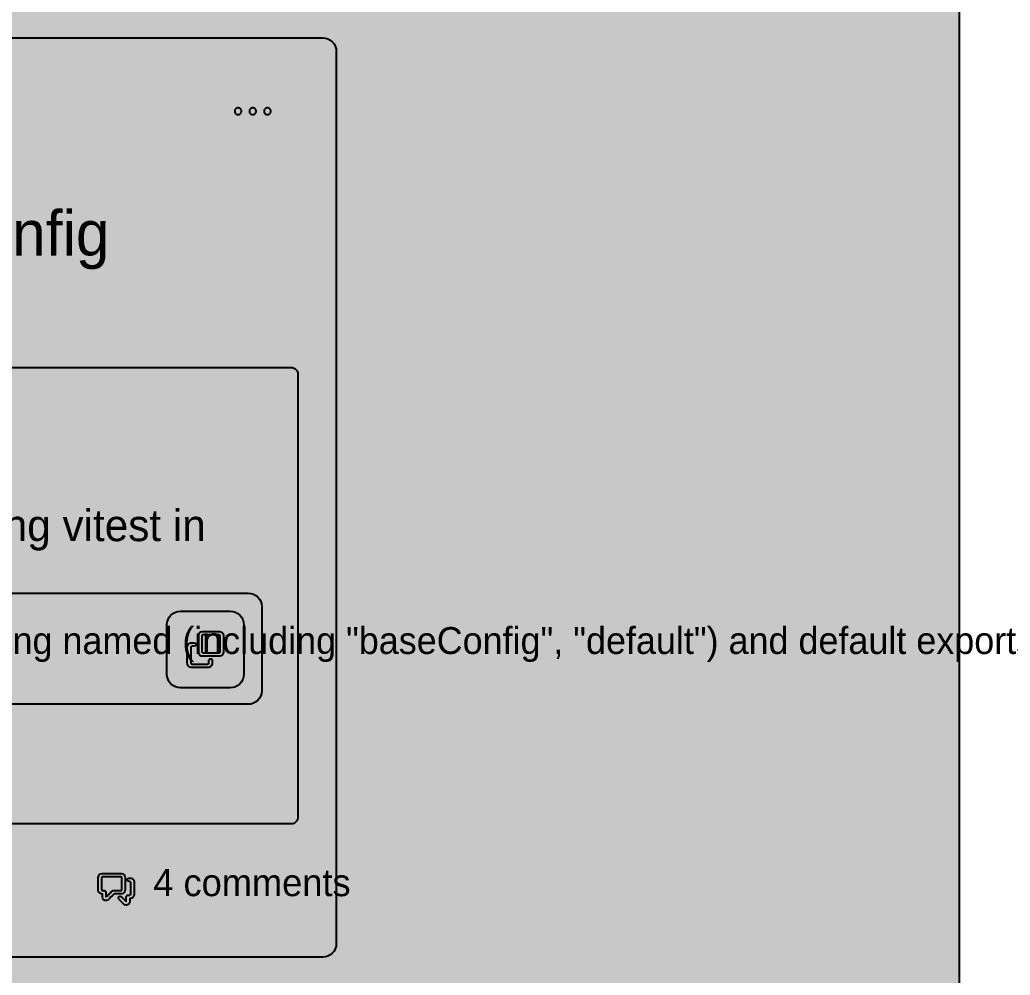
# Model space of a CAD drawing. Extents: x 0 to 2255, y 0 to 8703.
# Drawn here: x 863.8 to 1302.5, y 6001 to 6424.1 of the extents above; entities that cross this region are included whole.
import ezdxf

# ---------------------------------------------------------------- set-up
doc = ezdxf.new("R2010")
doc.units = 0

msp = doc.modelspace()

# ---------------------------------------------------------------- hatches: boundary and pattern name
at = {"true_color": 0x0d1117}
for points in [[(0, 8703), (1280, 8703), (1280, 0.44), (0, 0.44)], [(0, 8639), (1280, 8639), (1280, 0.44), (0, 0.44)], [(350, 6416.12), (998.03, 6416.12), (998.03, 6416.12), (999.2, 6416.01), (1000.33, 6415.67), (1001.36, 6415.11), (1002.27, 6414.37), (1003.02, 6413.46), (1003.57, 6412.42), (1003.92, 6411.3), (1004.03, 6410.12), (1004.03, 6014.97), (1004.03, 6014.97), (1003.92, 6013.8), (1003.57, 6012.67), (1003.02, 6011.64), (1002.27, 6010.73), (1001.36, 6009.98), (1000.33, 6009.43), (999.2, 6009.08), (998.03, 6008.97), (350, 6008.97), (350, 6008.97), (348.83, 6009.08), (347.7, 6009.43), (346.67, 6009.98), (345.76, 6010.73), (345.01, 6011.64), (344.46, 6012.67), (344.12, 6013.8), (344, 6014.97), (344, 6410.12), (344, 6410.12), (344.12, 6411.3), (344.46, 6412.42), (345.01, 6413.46), (345.76, 6414.37), (346.67, 6415.11), (347.7, 6415.67), (348.83, 6416.01), (350, 6416.12)]]:
    msp.add_hatch(color=256, dxfattribs=at).paths.add_polyline_path(points, flags=0)
at = {"true_color": 0x010409}
msp.add_hatch(color=256, dxfattribs=at).paths.add_polyline_path([(0, 8639), (1280, 8639), (1280, 0.44), (0, 0.44)], flags=0)
at = {"true_color": 0x9198a1}
h = msp.add_hatch(color=256, dxfattribs=at)
h.paths.add_polyline_path([(967.03, 6382.12), (967.18, 6382.13), (967.32, 6382.15), (967.47, 6382.19), (967.61, 6382.24), (967.74, 6382.3), (967.86, 6382.38), (967.98, 6382.47), (968.09, 6382.56), (968.19, 6382.67), (968.28, 6382.79), (968.35, 6382.92), (968.42, 6383.05), (968.47, 6383.19), (968.5, 6383.33), (968.52, 6383.48), (968.53, 6383.62), (968.52, 6383.77), (968.5, 6383.92), (968.47, 6384.06), (968.42, 6384.2), (968.35, 6384.33), (968.28, 6384.46), (968.19, 6384.58), (968.09, 6384.69), (967.98, 6384.78), (967.86, 6384.87), (967.74, 6384.95), (967.61, 6385.01), (967.47, 6385.06), (967.32, 6385.1), (967.18, 6385.12), (967.03, 6385.12), (966.88, 6385.12), (966.74, 6385.1), (966.6, 6385.06), (966.46, 6385.01), (966.32, 6384.95), (966.2, 6384.87), (966.08, 6384.78), (965.97, 6384.69), (965.87, 6384.58), (965.78, 6384.46), (965.71, 6384.33), (965.65, 6384.2), (965.6, 6384.06), (965.56, 6383.92), (965.54, 6383.77), (965.53, 6383.62), (965.54, 6383.48), (965.56, 6383.33), (965.6, 6383.19), (965.65, 6383.05), (965.71, 6382.92), (965.78, 6382.79), (965.87, 6382.67), (965.97, 6382.56), (966.08, 6382.47), (966.2, 6382.38), (966.32, 6382.3), (966.46, 6382.24), (966.6, 6382.19), (966.74, 6382.15), (966.88, 6382.13), (967.03, 6382.12)], flags=0)
h.paths.add_polyline_path([(960.53, 6382.12), (960.68, 6382.13), (960.82, 6382.15), (960.97, 6382.19), (961.11, 6382.24), (961.24, 6382.3), (961.36, 6382.38), (961.48, 6382.47), (961.59, 6382.56), (961.69, 6382.67), (961.78, 6382.79), (961.85, 6382.92), (961.92, 6383.05), (961.97, 6383.19), (962, 6383.33), (962.02, 6383.48), (962.03, 6383.62), (962.02, 6383.77), (962, 6383.92), (961.97, 6384.06), (961.92, 6384.2), (961.85, 6384.33), (961.78, 6384.46), (961.69, 6384.58), (961.59, 6384.69), (961.48, 6384.78), (961.36, 6384.87), (961.24, 6384.95), (961.11, 6385.01), (960.97, 6385.06), (960.82, 6385.1), (960.68, 6385.12), (960.53, 6385.12), (960.38, 6385.12), (960.24, 6385.1), (960.1, 6385.06), (959.96, 6385.01), (959.82, 6384.95), (959.7, 6384.87), (959.58, 6384.78), (959.47, 6384.69), (959.37, 6384.58), (959.28, 6384.46), (959.21, 6384.33), (959.15, 6384.2), (959.1, 6384.06), (959.06, 6383.92), (959.04, 6383.77), (959.03, 6383.62), (959.04, 6383.48), (959.06, 6383.33), (959.1, 6383.19), (959.15, 6383.05), (959.21, 6382.92), (959.28, 6382.79), (959.37, 6382.67), (959.47, 6382.56), (959.58, 6382.47), (959.7, 6382.38), (959.82, 6382.3), (959.96, 6382.24), (960.1, 6382.19), (960.24, 6382.15), (960.38, 6382.13), (960.53, 6382.12)], flags=0)
h.paths.add_polyline_path([(973.53, 6382.12), (973.68, 6382.13), (973.82, 6382.15), (973.97, 6382.19), (974.11, 6382.24), (974.24, 6382.3), (974.36, 6382.38), (974.48, 6382.47), (974.59, 6382.56), (974.69, 6382.67), (974.78, 6382.79), (974.85, 6382.92), (974.92, 6383.05), (974.97, 6383.19), (975, 6383.33), (975.02, 6383.48), (975.03, 6383.62), (975.02, 6383.77), (975, 6383.92), (974.97, 6384.06), (974.92, 6384.2), (974.85, 6384.33), (974.78, 6384.46), (974.69, 6384.58), (974.59, 6384.69), (974.48, 6384.78), (974.36, 6384.87), (974.24, 6384.95), (974.11, 6385.01), (973.97, 6385.06), (973.82, 6385.1), (973.68, 6385.12), (973.53, 6385.12), (973.38, 6385.12), (973.24, 6385.1), (973.1, 6385.06), (972.96, 6385.01), (972.82, 6384.95), (972.7, 6384.87), (972.58, 6384.78), (972.47, 6384.69), (972.37, 6384.58), (972.28, 6384.46), (972.21, 6384.33), (972.15, 6384.2), (972.1, 6384.06), (972.06, 6383.92), (972.04, 6383.77), (972.03, 6383.62), (972.04, 6383.48), (972.06, 6383.33), (972.1, 6383.19), (972.15, 6383.05), (972.21, 6382.92), (972.28, 6382.79), (972.37, 6382.67), (972.47, 6382.56), (972.58, 6382.47), (972.7, 6382.38), (972.82, 6382.3), (972.96, 6382.24), (973.1, 6382.19), (973.24, 6382.15), (973.38, 6382.13), (973.53, 6382.12)], flags=0)
at = {"true_color": 0x151b23}
for points in [[(364, 6270.12), (984.03, 6270.12), (984.03, 6270.12), (984.62, 6270.07), (985.18, 6269.9), (985.7, 6269.62), (986.15, 6269.25), (986.53, 6268.79), (986.8, 6268.27), (986.97, 6267.71), (987.03, 6267.12), (987.03, 6070.97), (987.03, 6070.97), (986.97, 6070.38), (986.8, 6069.82), (986.53, 6069.3), (986.15, 6068.85), (985.7, 6068.47), (985.18, 6068.2), (984.62, 6068.03), (984.03, 6067.97), (364, 6067.97), (364, 6067.97), (363.41, 6068.03), (362.85, 6068.2), (362.33, 6068.47), (361.88, 6068.85), (361.51, 6069.3), (361.23, 6069.82), (361.06, 6070.38), (361, 6070.97), (361, 6267.12), (361, 6267.12), (361.06, 6267.71), (361.23, 6268.27), (361.51, 6268.79), (361.88, 6269.25), (362.33, 6269.62), (362.85, 6269.9), (363.41, 6270.07), (364, 6270.12)], [(383, 6170.22), (965.03, 6170.22), (965.03, 6170.22), (966.2, 6170.1), (967.33, 6169.76), (968.36, 6169.21), (969.27, 6168.46), (970.02, 6167.55), (970.57, 6166.51), (970.92, 6165.39), (971.03, 6164.22), (971.03, 6126.97), (971.03, 6126.97), (970.92, 6125.8), (970.57, 6124.67), (970.02, 6123.64), (969.27, 6122.73), (968.36, 6121.98), (967.33, 6121.43), (966.2, 6121.08), (965.03, 6120.97), (383, 6120.97), (383, 6120.97), (381.83, 6121.08), (380.7, 6121.43), (379.67, 6121.98), (378.76, 6122.73), (378.01, 6123.64), (377.46, 6124.67), (377.12, 6125.8), (377, 6126.97), (377, 6164.22), (377, 6164.22), (377.12, 6165.39), (377.46, 6166.51), (378.01, 6167.55), (378.76, 6168.46), (379.67, 6169.21), (380.7, 6169.76), (381.83, 6170.1), (383, 6170.22)]]:
    msp.add_hatch(color=256, dxfattribs=at).paths.add_polyline_path(points, flags=0)
at = {"true_color": 0x212830}
msp.add_hatch(color=256, dxfattribs=at).paths.add_polyline_path([(935.03, 6162.22), (957.03, 6162.22), (957.03, 6162.22), (958.2, 6162.1), (959.33, 6161.76), (960.36, 6161.21), (961.27, 6160.46), (962.02, 6159.55), (962.57, 6158.51), (962.92, 6157.39), (963.03, 6156.22), (963.03, 6134.22), (963.03, 6134.22), (962.92, 6133.05), (962.57, 6131.92), (962.02, 6130.89), (961.27, 6129.98), (960.36, 6129.23), (959.33, 6128.68), (958.2, 6128.33), (957.03, 6128.22), (935.03, 6128.22), (935.03, 6128.22), (933.86, 6128.33), (932.74, 6128.68), (931.7, 6129.23), (930.79, 6129.98), (930.04, 6130.89), (929.49, 6131.92), (929.15, 6133.05), (929.03, 6134.22), (929.03, 6156.22), (929.03, 6156.22), (929.15, 6157.39), (929.49, 6158.51), (930.04, 6159.55), (930.79, 6160.46), (931.7, 6161.21), (932.74, 6161.76), (933.86, 6162.1), (935.03, 6162.22)], flags=0)
at = {"true_color": 0x9198a1}
h = msp.add_hatch(color=256, dxfattribs=at)
h.paths.add_polyline_path([(943.03, 6151.47), (943.15, 6152.1), (943.48, 6152.64), (943.98, 6153.03), (944.59, 6153.21), (945.24, 6153.22), (945.88, 6153.22), (946.52, 6153.22), (947.16, 6153.22), (947.8, 6153.22), (948.44, 6153.22), (949.08, 6153.22), (949.72, 6153.22), (950.36, 6153.22), (951, 6153.22), (951.64, 6153.22), (952.28, 6153.22), (952.91, 6153.1), (953.45, 6152.77), (953.84, 6152.27), (954.02, 6151.66), (954.03, 6151.01), (954.03, 6150.37), (954.03, 6149.73), (954.03, 6149.09), (954.03, 6148.45), (954.03, 6147.81), (954.03, 6147.17), (954.03, 6146.53), (954.03, 6145.89), (954.03, 6145.25), (954.03, 6144.61), (954.03, 6143.97), (953.92, 6143.34), (953.58, 6142.8), (953.08, 6142.41), (952.47, 6142.23), (951.83, 6142.22), (951.19, 6142.22), (950.55, 6142.22), (949.91, 6142.22), (949.27, 6142.22), (948.62, 6142.22), (947.98, 6142.22), (947.34, 6142.22), (946.7, 6142.22), (946.06, 6142.22), (945.42, 6142.22), (944.78, 6142.22), (944.15, 6142.33), (943.61, 6142.67), (943.22, 6143.17), (943.04, 6143.78), (943.03, 6144.42), (943.03, 6145.06), (943.03, 6145.7), (943.03, 6146.34), (943.03, 6146.98), (943.03, 6147.63), (943.03, 6148.27), (943.03, 6148.91), (943.03, 6149.55), (943.03, 6150.19), (943.03, 6150.83), (943.03, 6151.47)], flags=0)
h.paths.add_polyline_path([(944.78, 6151.72), (944.53, 6151.37), (944.53, 6150.87), (944.53, 6150.38), (944.53, 6149.89), (944.53, 6149.39), (944.53, 6148.9), (944.53, 6148.41), (944.53, 6147.92), (944.53, 6147.42), (944.53, 6146.93), (944.53, 6146.44), (944.53, 6145.94), (944.53, 6145.45), (944.53, 6144.96), (944.53, 6144.46), (944.53, 6143.97), (944.88, 6143.72), (945.38, 6143.72), (945.87, 6143.72), (946.36, 6143.72), (946.86, 6143.72), (947.35, 6143.72), (947.84, 6143.72), (948.33, 6143.72), (948.83, 6143.72), (949.32, 6143.72), (949.81, 6143.72), (950.31, 6143.72), (950.8, 6143.72), (951.29, 6143.72), (951.79, 6143.72), (952.28, 6143.72), (952.53, 6144.07), (952.53, 6144.56), (952.53, 6145.06), (952.53, 6145.55), (952.53, 6146.04), (952.53, 6146.54), (952.53, 6147.03), (952.53, 6147.52), (952.53, 6148.02), (952.53, 6148.51), (952.53, 6149), (952.53, 6149.5), (952.53, 6149.99), (952.53, 6150.48), (952.53, 6150.98), (952.53, 6151.47), (952.18, 6151.72), (951.69, 6151.72), (951.19, 6151.72), (950.7, 6151.72), (950.21, 6151.72), (949.71, 6151.72), (949.22, 6151.72), (948.73, 6151.72), (948.23, 6151.72), (947.74, 6151.72), (947.25, 6151.72), (946.75, 6151.72), (946.26, 6151.72), (945.77, 6151.72), (945.27, 6151.72), (944.78, 6151.72)], flags=0)
msp.add_hatch(color=256, dxfattribs=at).paths.add_polyline_path([(938.03, 6146.47), (938.2, 6147.23), (938.69, 6147.83), (939.39, 6148.17), (940.17, 6148.22), (940.95, 6148.22), (941.71, 6148.09), (942.03, 6147.41), (941.61, 6146.79), (940.84, 6146.72), (940.05, 6146.72), (939.53, 6146.35), (939.53, 6145.57), (939.53, 6144.78), (939.53, 6144), (939.53, 6143.22), (939.53, 6142.43), (939.53, 6141.65), (939.53, 6140.87), (939.53, 6140.08), (939.53, 6139.3), (939.84, 6138.72), (940.63, 6138.72), (941.41, 6138.72), (942.19, 6138.72), (942.98, 6138.72), (943.76, 6138.72), (944.54, 6138.72), (945.33, 6138.72), (946.11, 6138.72), (946.89, 6138.72), (947.53, 6138.97), (947.53, 6139.75), (947.53, 6140.54), (947.97, 6141.15), (948.71, 6141.08), (949.03, 6140.41), (949.03, 6139.62), (949.03, 6138.84), (948.8, 6138.1), (948.27, 6137.53), (947.55, 6137.24), (946.77, 6137.22), (945.98, 6137.22), (945.2, 6137.22), (944.42, 6137.22), (943.63, 6137.22), (942.85, 6137.22), (942.07, 6137.22), (941.28, 6137.22), (940.5, 6137.22), (939.72, 6137.22), (938.97, 6137.42), (938.38, 6137.93), (938.06, 6138.64), (938.03, 6139.42), (938.03, 6140.2), (938.03, 6140.98), (938.03, 6141.77), (938.03, 6142.55), (938.03, 6143.34), (938.03, 6144.12), (938.03, 6144.9), (938.03, 6145.69), (938.03, 6146.47)], flags=0)
h = msp.add_hatch(color=256, dxfattribs=at)
h.paths.add_polyline_path([(900.27, 6045.97), (900.93, 6045.97), (901.6, 6045.97), (902.26, 6045.97), (902.92, 6045.97), (903.59, 6045.97), (904.25, 6045.97), (904.92, 6045.97), (905.58, 6045.97), (906.25, 6045.97), (906.91, 6045.97), (907.58, 6045.97), (908.24, 6045.97), (908.91, 6045.96), (909.54, 6045.79), (910.07, 6045.39), (910.41, 6044.82), (910.52, 6044.17), (910.52, 6043.5), (910.52, 6042.84), (910.52, 6042.17), (910.52, 6041.51), (910.52, 6040.84), (910.52, 6040.18), (910.52, 6039.51), (910.52, 6038.85), (910.43, 6038.19), (910.12, 6037.61), (909.61, 6037.19), (908.98, 6036.98), (908.32, 6036.97), (907.65, 6036.97), (906.99, 6036.97), (906.33, 6036.97), (905.66, 6036.97), (905.17, 6036.56), (904.7, 6036.09), (904.23, 6035.62), (903.76, 6035.15), (903.29, 6034.68), (902.8, 6034.23), (902.18, 6033.99), (901.53, 6034.04), (900.96, 6034.38), (900.6, 6034.93), (900.52, 6035.59), (900.52, 6036.25), (900.52, 6036.92), (899.91, 6037.01), (899.3, 6037.26), (898.83, 6037.72), (898.56, 6038.33), (898.52, 6038.99), (898.52, 6039.65), (898.52, 6040.32), (898.52, 6040.98), (898.52, 6041.65), (898.52, 6042.31), (898.52, 6042.98), (898.52, 6043.64), (898.52, 6044.31), (898.68, 6044.95), (899.06, 6045.49), (899.62, 6045.84), (900.27, 6045.97)], flags=0)
h.paths.add_polyline_path([(900.02, 6044.22), (900.02, 6043.7), (900.02, 6043.18), (900.02, 6042.65), (900.02, 6042.13), (900.02, 6041.61), (900.02, 6041.09), (900.02, 6040.57), (900.02, 6040.05), (900.02, 6039.53), (900.02, 6039), (900.12, 6038.52), (900.63, 6038.47), (901.15, 6038.47), (901.65, 6038.36), (901.97, 6037.96), (902.02, 6037.45), (902.02, 6036.92), (902.02, 6036.4), (902.02, 6035.88), (902.13, 6035.65), (902.5, 6036.02), (902.87, 6036.39), (903.24, 6036.75), (903.61, 6037.12), (903.98, 6037.49), (904.35, 6037.86), (904.72, 6038.23), (905.17, 6038.46), (905.69, 6038.47), (906.21, 6038.47), (906.73, 6038.47), (907.26, 6038.47), (907.78, 6038.47), (908.3, 6038.47), (908.82, 6038.47), (909.02, 6038.9), (909.02, 6039.42), (909.02, 6039.95), (909.02, 6040.47), (909.02, 6040.99), (909.02, 6041.51), (909.02, 6042.03), (909.02, 6042.55), (909.02, 6043.07), (909.02, 6043.6), (909.02, 6044.12), (908.74, 6044.47), (908.22, 6044.47), (907.7, 6044.47), (907.17, 6044.47), (906.65, 6044.47), (906.13, 6044.47), (905.61, 6044.47), (905.09, 6044.47), (904.57, 6044.47), (904.04, 6044.47), (903.52, 6044.47), (903, 6044.47), (902.48, 6044.47), (901.96, 6044.47), (901.44, 6044.47), (900.92, 6044.47), (900.39, 6044.47), (900.02, 6044.22)], flags=0)
h.paths.add_polyline_path([(913.02, 6042.22), (912.55, 6042.47), (911.95, 6042.54), (911.55, 6042.98), (911.6, 6043.57), (912.07, 6043.94), (912.67, 6043.97), (913.28, 6043.89), (913.82, 6043.62), (914.23, 6043.17), (914.47, 6042.62), (914.52, 6042.01), (914.52, 6041.4), (914.52, 6040.79), (914.52, 6040.18), (914.52, 6039.57), (914.52, 6038.96), (914.52, 6038.35), (914.52, 6037.74), (914.52, 6037.13), (914.5, 6036.52), (914.33, 6035.94), (913.97, 6035.45), (913.47, 6035.12), (912.88, 6034.97), (912.52, 6034.72), (912.52, 6034.11), (912.52, 6033.5), (912.42, 6032.91), (912.09, 6032.4), (911.58, 6032.07), (910.98, 6031.97), (910.4, 6032.13), (909.92, 6032.5), (909.49, 6032.93), (909.06, 6033.37), (908.63, 6033.8), (908.2, 6034.23), (907.77, 6034.66), (907.5, 6035.19), (907.7, 6035.75), (908.24, 6035.99), (908.79, 6035.76), (909.22, 6035.33), (909.65, 6034.9), (910.08, 6034.46), (910.51, 6034.03), (910.94, 6033.6), (911.02, 6034.03), (911.02, 6034.64), (911.02, 6035.25), (911.03, 6035.86), (911.36, 6036.35), (911.95, 6036.47), (912.56, 6036.47), (913.02, 6036.73), (913.02, 6037.34), (913.02, 6037.95), (913.02, 6038.56), (913.02, 6039.17), (913.02, 6039.78), (913.02, 6040.39), (913.02, 6041), (913.02, 6041.61), (913.02, 6042.22)], flags=0)

# ---------------------------------------------------------------- linework, layer by layer
at = {"true_color": 0x0d1117}
for points in [[(0, 8703), (1280, 8703), (1280, 0.44), (0, 0.44)], [(0, 8639), (1280, 8639), (1280, 0.44), (0, 0.44)]]:
    msp.add_lwpolyline(points, close=True, dxfattribs=at)
at = {"true_color": 0x010409}
msp.add_lwpolyline([(0, 8639), (1280, 8639), (1280, 0.44), (0, 0.44)], close=True, dxfattribs=at)
at = {"true_color": 0x3d444d}
msp.add_lwpolyline([(350, 6416.12), (998.03, 6416.12), (998.03, 6416.12), (999.2, 6416.01), (1000.33, 6415.67), (1001.36, 6415.11), (1002.27, 6414.37), (1003.02, 6413.46), (1003.57, 6412.42), (1003.92, 6411.3), (1004.03, 6410.12), (1004.03, 6014.97), (1004.03, 6014.97), (1003.92, 6013.8), (1003.57, 6012.67), (1003.02, 6011.64), (1002.27, 6010.73), (1001.36, 6009.98), (1000.33, 6009.43), (999.2, 6009.08), (998.03, 6008.97), (350, 6008.97)], dxfattribs=at)
at = {"true_color": 0x9198a1}
for points in [[(960.53, 6382.12), (960.68, 6382.13), (960.82, 6382.15), (960.97, 6382.19), (961.11, 6382.24), (961.24, 6382.3), (961.36, 6382.38), (961.48, 6382.47), (961.59, 6382.56), (961.69, 6382.67), (961.78, 6382.79), (961.85, 6382.92), (961.92, 6383.05), (961.97, 6383.19), (962, 6383.33), (962.02, 6383.48), (962.03, 6383.62), (962.02, 6383.77), (962, 6383.92), (961.97, 6384.06), (961.92, 6384.2), (961.85, 6384.33), (961.78, 6384.46), (961.69, 6384.58), (961.59, 6384.69), (961.48, 6384.78), (961.36, 6384.87), (961.24, 6384.95), (961.11, 6385.01), (960.97, 6385.06), (960.82, 6385.1), (960.68, 6385.12), (960.53, 6385.12), (960.38, 6385.12), (960.24, 6385.1), (960.1, 6385.06), (959.96, 6385.01), (959.82, 6384.95), (959.7, 6384.87), (959.58, 6384.78), (959.47, 6384.69), (959.37, 6384.58), (959.28, 6384.46), (959.21, 6384.33), (959.15, 6384.2), (959.1, 6384.06), (959.06, 6383.92), (959.04, 6383.77), (959.03, 6383.62), (959.04, 6383.48), (959.06, 6383.33), (959.1, 6383.19), (959.15, 6383.05), (959.21, 6382.92), (959.28, 6382.79), (959.37, 6382.67), (959.47, 6382.56), (959.58, 6382.47), (959.7, 6382.38), (959.82, 6382.3), (959.96, 6382.24), (960.1, 6382.19), (960.24, 6382.15), (960.38, 6382.13), (960.53, 6382.12)], [(967.03, 6382.12), (967.18, 6382.13), (967.32, 6382.15), (967.47, 6382.19), (967.61, 6382.24), (967.74, 6382.3), (967.86, 6382.38), (967.98, 6382.47), (968.09, 6382.56), (968.19, 6382.67), (968.28, 6382.79), (968.35, 6382.92), (968.42, 6383.05), (968.47, 6383.19), (968.5, 6383.33), (968.52, 6383.48), (968.53, 6383.62), (968.52, 6383.77), (968.5, 6383.92), (968.47, 6384.06), (968.42, 6384.2), (968.35, 6384.33), (968.28, 6384.46), (968.19, 6384.58), (968.09, 6384.69), (967.98, 6384.78), (967.86, 6384.87), (967.74, 6384.95), (967.61, 6385.01), (967.47, 6385.06), (967.32, 6385.1), (967.18, 6385.12), (967.03, 6385.12), (966.88, 6385.12), (966.74, 6385.1), (966.6, 6385.06), (966.46, 6385.01), (966.32, 6384.95), (966.2, 6384.87), (966.08, 6384.78), (965.97, 6384.69), (965.87, 6384.58), (965.78, 6384.46), (965.71, 6384.33), (965.65, 6384.2), (965.6, 6384.06), (965.56, 6383.92), (965.54, 6383.77), (965.53, 6383.62), (965.54, 6383.48), (965.56, 6383.33), (965.6, 6383.19), (965.65, 6383.05), (965.71, 6382.92), (965.78, 6382.79), (965.87, 6382.67), (965.97, 6382.56), (966.08, 6382.47), (966.2, 6382.38), (966.32, 6382.3), (966.46, 6382.24), (966.6, 6382.19), (966.74, 6382.15), (966.88, 6382.13), (967.03, 6382.12)], [(973.53, 6382.12), (973.68, 6382.13), (973.82, 6382.15), (973.97, 6382.19), (974.11, 6382.24), (974.24, 6382.3), (974.36, 6382.38), (974.48, 6382.47), (974.59, 6382.56), (974.69, 6382.67), (974.78, 6382.79), (974.85, 6382.92), (974.92, 6383.05), (974.97, 6383.19), (975, 6383.33), (975.02, 6383.48), (975.03, 6383.62), (975.02, 6383.77), (975, 6383.92), (974.97, 6384.06), (974.92, 6384.2), (974.85, 6384.33), (974.78, 6384.46), (974.69, 6384.58), (974.59, 6384.69), (974.48, 6384.78), (974.36, 6384.87), (974.24, 6384.95), (974.11, 6385.01), (973.97, 6385.06), (973.82, 6385.1), (973.68, 6385.12), (973.53, 6385.12), (973.38, 6385.12), (973.24, 6385.1), (973.1, 6385.06), (972.96, 6385.01), (972.82, 6384.95), (972.7, 6384.87), (972.58, 6384.78), (972.47, 6384.69), (972.37, 6384.58), (972.28, 6384.46), (972.21, 6384.33), (972.15, 6384.2), (972.1, 6384.06), (972.06, 6383.92), (972.04, 6383.77), (972.03, 6383.62), (972.04, 6383.48), (972.06, 6383.33), (972.1, 6383.19), (972.15, 6383.05), (972.21, 6382.92), (972.28, 6382.79), (972.37, 6382.67), (972.47, 6382.56), (972.58, 6382.47), (972.7, 6382.38), (972.82, 6382.3), (972.96, 6382.24), (973.1, 6382.19), (973.24, 6382.15), (973.38, 6382.13), (973.53, 6382.12)], [(943.03, 6151.47), (943.15, 6152.1), (943.48, 6152.64), (943.98, 6153.03), (944.59, 6153.21), (945.24, 6153.22), (945.88, 6153.22), (946.52, 6153.22), (947.16, 6153.22), (947.8, 6153.22), (948.44, 6153.22), (949.08, 6153.22), (949.72, 6153.22), (950.36, 6153.22), (951, 6153.22), (951.64, 6153.22), (952.28, 6153.22), (952.91, 6153.1), (953.45, 6152.77), (953.84, 6152.27), (954.02, 6151.66), (954.03, 6151.01), (954.03, 6150.37), (954.03, 6149.73), (954.03, 6149.09), (954.03, 6148.45), (954.03, 6147.81), (954.03, 6147.17), (954.03, 6146.53), (954.03, 6145.89), (954.03, 6145.25), (954.03, 6144.61), (954.03, 6143.97), (953.92, 6143.34), (953.58, 6142.8), (953.08, 6142.41), (952.47, 6142.23), (951.83, 6142.22), (951.19, 6142.22), (950.55, 6142.22), (949.91, 6142.22), (949.27, 6142.22), (948.62, 6142.22), (947.98, 6142.22), (947.34, 6142.22), (946.7, 6142.22), (946.06, 6142.22), (945.42, 6142.22), (944.78, 6142.22), (944.15, 6142.33), (943.61, 6142.67), (943.22, 6143.17), (943.04, 6143.78), (943.03, 6144.42), (943.03, 6145.06), (943.03, 6145.7), (943.03, 6146.34), (943.03, 6146.98), (943.03, 6147.63), (943.03, 6148.27), (943.03, 6148.91), (943.03, 6149.55), (943.03, 6150.19), (943.03, 6150.83), (943.03, 6151.47)], [(944.78, 6151.72), (944.53, 6151.37), (944.53, 6150.87), (944.53, 6150.38), (944.53, 6149.89), (944.53, 6149.39), (944.53, 6148.9), (944.53, 6148.41), (944.53, 6147.92), (944.53, 6147.42), (944.53, 6146.93), (944.53, 6146.44), (944.53, 6145.94), (944.53, 6145.45), (944.53, 6144.96), (944.53, 6144.46), (944.53, 6143.97), (944.88, 6143.72), (945.38, 6143.72), (945.87, 6143.72), (946.36, 6143.72), (946.86, 6143.72), (947.35, 6143.72), (947.84, 6143.72), (948.33, 6143.72), (948.83, 6143.72), (949.32, 6143.72), (949.81, 6143.72), (950.31, 6143.72), (950.8, 6143.72), (951.29, 6143.72), (951.79, 6143.72), (952.28, 6143.72), (952.53, 6144.07), (952.53, 6144.56), (952.53, 6145.06), (952.53, 6145.55), (952.53, 6146.04), (952.53, 6146.54), (952.53, 6147.03), (952.53, 6147.52), (952.53, 6148.02), (952.53, 6148.51), (952.53, 6149), (952.53, 6149.5), (952.53, 6149.99), (952.53, 6150.48), (952.53, 6150.98), (952.53, 6151.47), (952.18, 6151.72), (951.69, 6151.72), (951.19, 6151.72), (950.7, 6151.72), (950.21, 6151.72), (949.71, 6151.72), (949.22, 6151.72), (948.73, 6151.72), (948.23, 6151.72), (947.74, 6151.72), (947.25, 6151.72), (946.75, 6151.72), (946.26, 6151.72), (945.77, 6151.72), (945.27, 6151.72), (944.78, 6151.72)], [(938.03, 6146.47), (938.2, 6147.23), (938.69, 6147.83), (939.39, 6148.17), (940.17, 6148.22), (940.95, 6148.22), (941.71, 6148.09), (942.03, 6147.41), (941.61, 6146.79), (940.84, 6146.72), (940.05, 6146.72), (939.53, 6146.35), (939.53, 6145.57), (939.53, 6144.78), (939.53, 6144), (939.53, 6143.22), (939.53, 6142.43), (939.53, 6141.65), (939.53, 6140.87), (939.53, 6140.08), (939.53, 6139.3), (939.84, 6138.72), (940.63, 6138.72), (941.41, 6138.72), (942.19, 6138.72), (942.98, 6138.72), (943.76, 6138.72), (944.54, 6138.72), (945.33, 6138.72), (946.11, 6138.72), (946.89, 6138.72), (947.53, 6138.97), (947.53, 6139.75), (947.53, 6140.54), (947.97, 6141.15), (948.71, 6141.08), (949.03, 6140.41), (949.03, 6139.62), (949.03, 6138.84), (948.8, 6138.1), (948.27, 6137.53), (947.55, 6137.24), (946.77, 6137.22), (945.98, 6137.22), (945.2, 6137.22), (944.42, 6137.22), (943.63, 6137.22), (942.85, 6137.22), (942.07, 6137.22), (941.28, 6137.22), (940.5, 6137.22), (939.72, 6137.22), (938.97, 6137.42), (938.38, 6137.93), (938.06, 6138.64), (938.03, 6139.42), (938.03, 6140.2), (938.03, 6140.98), (938.03, 6141.77), (938.03, 6142.55), (938.03, 6143.34), (938.03, 6144.12), (938.03, 6144.9), (938.03, 6145.69), (938.03, 6146.47)], [(900.27, 6045.97), (900.93, 6045.97), (901.6, 6045.97), (902.26, 6045.97), (902.92, 6045.97), (903.59, 6045.97), (904.25, 6045.97), (904.92, 6045.97), (905.58, 6045.97), (906.25, 6045.97), (906.91, 6045.97), (907.58, 6045.97), (908.24, 6045.97), (908.91, 6045.96), (909.54, 6045.79), (910.07, 6045.39), (910.41, 6044.82), (910.52, 6044.17), (910.52, 6043.5), (910.52, 6042.84), (910.52, 6042.17), (910.52, 6041.51), (910.52, 6040.84), (910.52, 6040.18), (910.52, 6039.51), (910.52, 6038.85), (910.43, 6038.19), (910.12, 6037.61), (909.61, 6037.19), (908.98, 6036.98), (908.32, 6036.97), (907.65, 6036.97), (906.99, 6036.97), (906.33, 6036.97), (905.66, 6036.97), (905.17, 6036.56), (904.7, 6036.09), (904.23, 6035.62), (903.76, 6035.15), (903.29, 6034.68), (902.8, 6034.23), (902.18, 6033.99), (901.53, 6034.04), (900.96, 6034.38), (900.6, 6034.93), (900.52, 6035.59), (900.52, 6036.25), (900.52, 6036.92), (899.91, 6037.01), (899.3, 6037.26), (898.83, 6037.72), (898.56, 6038.33), (898.52, 6038.99), (898.52, 6039.65), (898.52, 6040.32), (898.52, 6040.98), (898.52, 6041.65), (898.52, 6042.31), (898.52, 6042.98), (898.52, 6043.64), (898.52, 6044.31), (898.68, 6044.95), (899.06, 6045.49), (899.62, 6045.84), (900.27, 6045.97)], [(900.02, 6044.22), (900.02, 6043.7), (900.02, 6043.18), (900.02, 6042.65), (900.02, 6042.13), (900.02, 6041.61), (900.02, 6041.09), (900.02, 6040.57), (900.02, 6040.05), (900.02, 6039.53), (900.02, 6039), (900.12, 6038.52), (900.63, 6038.47), (901.15, 6038.47), (901.65, 6038.36), (901.97, 6037.96), (902.02, 6037.45), (902.02, 6036.92), (902.02, 6036.4), (902.02, 6035.88), (902.13, 6035.65), (902.5, 6036.02), (902.87, 6036.39), (903.24, 6036.75), (903.61, 6037.12), (903.98, 6037.49), (904.35, 6037.86), (904.72, 6038.23), (905.17, 6038.46), (905.69, 6038.47), (906.21, 6038.47), (906.73, 6038.47), (907.26, 6038.47), (907.78, 6038.47), (908.3, 6038.47), (908.82, 6038.47), (909.02, 6038.9), (909.02, 6039.42), (909.02, 6039.95), (909.02, 6040.47), (909.02, 6040.99), (909.02, 6041.51), (909.02, 6042.03), (909.02, 6042.55), (909.02, 6043.07), (909.02, 6043.6), (909.02, 6044.12), (908.74, 6044.47), (908.22, 6044.47), (907.7, 6044.47), (907.17, 6044.47), (906.65, 6044.47), (906.13, 6044.47), (905.61, 6044.47), (905.09, 6044.47), (904.57, 6044.47), (904.04, 6044.47), (903.52, 6044.47), (903, 6044.47), (902.48, 6044.47), (901.96, 6044.47), (901.44, 6044.47), (900.92, 6044.47), (900.39, 6044.47), (900.02, 6044.22)], [(913.02, 6042.22), (912.55, 6042.47), (911.95, 6042.54), (911.55, 6042.98), (911.6, 6043.57), (912.07, 6043.94), (912.67, 6043.97), (913.28, 6043.89), (913.82, 6043.62), (914.23, 6043.17), (914.47, 6042.62), (914.52, 6042.01), (914.52, 6041.4), (914.52, 6040.79), (914.52, 6040.18), (914.52, 6039.57), (914.52, 6038.96), (914.52, 6038.35), (914.52, 6037.74), (914.52, 6037.13), (914.5, 6036.52), (914.33, 6035.94), (913.97, 6035.45), (913.47, 6035.12), (912.88, 6034.97), (912.52, 6034.72), (912.52, 6034.11), (912.52, 6033.5), (912.42, 6032.91), (912.09, 6032.4), (911.58, 6032.07), (910.98, 6031.97), (910.4, 6032.13), (909.92, 6032.5), (909.49, 6032.93), (909.06, 6033.37), (908.63, 6033.8), (908.2, 6034.23), (907.77, 6034.66), (907.5, 6035.19), (907.7, 6035.75), (908.24, 6035.99), (908.79, 6035.76), (909.22, 6035.33), (909.65, 6034.9), (910.08, 6034.46), (910.51, 6034.03), (910.94, 6033.6), (911.02, 6034.03), (911.02, 6034.64), (911.02, 6035.25), (911.03, 6035.86), (911.36, 6036.35), (911.95, 6036.47), (912.56, 6036.47), (913.02, 6036.73), (913.02, 6037.34), (913.02, 6037.95), (913.02, 6038.56), (913.02, 6039.17), (913.02, 6039.78), (913.02, 6040.39), (913.02, 6041), (913.02, 6041.61), (913.02, 6042.22)]]:
    msp.add_lwpolyline(points, close=True, dxfattribs=at)
at = {"true_color": 0x151b23}
for points in [[(364, 6270.12), (984.03, 6270.12), (984.03, 6270.12), (984.62, 6270.07), (985.18, 6269.9), (985.7, 6269.62), (986.15, 6269.25), (986.53, 6268.79), (986.8, 6268.27), (986.97, 6267.71), (987.03, 6267.12), (987.03, 6070.97), (987.03, 6070.97), (986.97, 6070.38), (986.8, 6069.82), (986.53, 6069.3), (986.15, 6068.85), (985.7, 6068.47), (985.18, 6068.2), (984.62, 6068.03), (984.03, 6067.97), (364, 6067.97)], [(383, 6170.22), (965.03, 6170.22), (965.03, 6170.22), (966.2, 6170.1), (967.33, 6169.76), (968.36, 6169.21), (969.27, 6168.46), (970.02, 6167.55), (970.57, 6166.51), (970.92, 6165.39), (971.03, 6164.22), (971.03, 6126.97), (971.03, 6126.97), (970.92, 6125.8), (970.57, 6124.67), (970.02, 6123.64), (969.27, 6122.73), (968.36, 6121.98), (967.33, 6121.43), (966.2, 6121.08), (965.03, 6120.97), (383, 6120.97)]]:
    msp.add_lwpolyline(points, dxfattribs=at)
at = {"true_color": 0x3d444d}
msp.add_lwpolyline([(935.03, 6162.22), (957.03, 6162.22), (957.03, 6162.22), (958.2, 6162.1), (959.33, 6161.76), (960.36, 6161.21), (961.27, 6160.46), (962.02, 6159.55), (962.57, 6158.51), (962.92, 6157.39), (963.03, 6156.22), (963.03, 6134.22), (963.03, 6134.22), (962.92, 6133.05), (962.57, 6131.92), (962.02, 6130.89), (961.27, 6129.98), (960.36, 6129.23), (959.33, 6128.68), (958.2, 6128.33), (957.03, 6128.22), (935.03, 6128.22), (935.03, 6128.22), (933.86, 6128.33), (932.74, 6128.68), (931.7, 6129.23), (930.79, 6129.98), (930.04, 6130.89), (929.49, 6131.92), (929.15, 6133.05), (929.03, 6134.22), (929.03, 6156.22), (929.03, 6156.22), (929.15, 6157.39), (929.49, 6158.51), (930.04, 6159.55), (930.79, 6160.46), (931.7, 6161.21), (932.74, 6161.76), (933.86, 6162.1), (935.03, 6162.22)], close=True, dxfattribs=at)

# ---------------------------------------------------------------- texts
at = {"true_color": 0xf0f6fc}
for s, height, p in [('chore(test): resolve vitest warning baseConfig ', 20, (361, 6319.62)), ('Resolve vitest warning which starts to popup after upgrading vitest in ', 14, (377, 6193.22)), ('[MIXED_EXPORTS] Warning: Entry module "vitest.config.ts" is using named (including "baseConfig", "default") and default exports together. Consumers of your bundle will have to use `chunk.default` to access the default export, which may not be what you want. …', 11.9, (393, 6143.24))]:
    msp.add_text(s, height=height, dxfattribs=at).set_placement(p)
at = {"true_color": 0x9198a1}
msp.add_text(' 4 comments', height=12, dxfattribs=at).set_placement((918.52, 6035.97))

doc.saveas('drawing.dxf')
